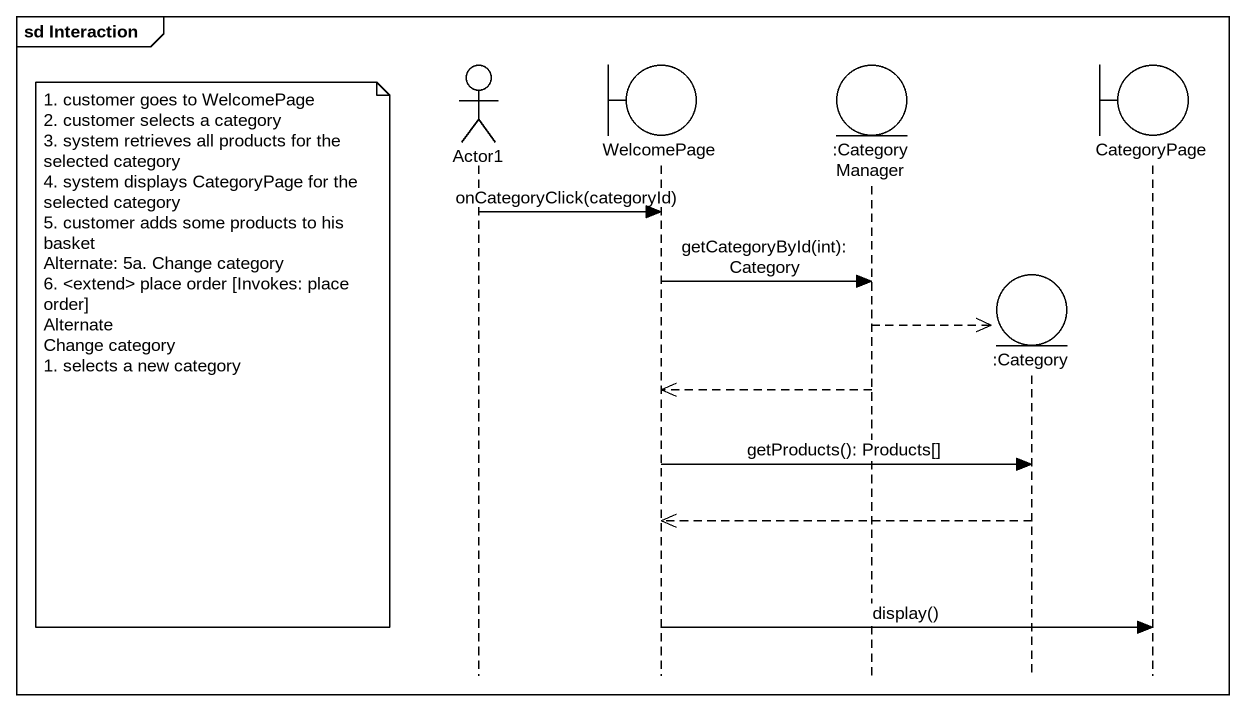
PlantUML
@startuml
mainframe sd Interaction
hide footbox
actor Actor1
boundary WelcomePage
entity ":CategoryManager" as CategoryManager
entity ":Category" as Category
boundary CategoryPage

Actor1 -> WelcomePage : onCategoryClick(categoryId)
WelcomePage -> CategoryManager : getCategoryById(int): Category
CategoryManager -->> Category **
note left of Actor1
  1. customer goes to WelcomePage
  2. customer selects a category
  3. system retrieves all products for the selected category
  4. system displays CategoryPage for the selected category
  5. customer adds some products to his basket
  Alternate: 5a. Change category
  6. <extend> place order [Invokes: place order]
  Alternate
  Change category
  1. selects a new category
end note
CategoryManager -->> WelcomePage
WelcomePage -> Category : getProducts(): Products[]
Category -->> WelcomePage
WelcomePage -> CategoryPage : display()
@enduml
